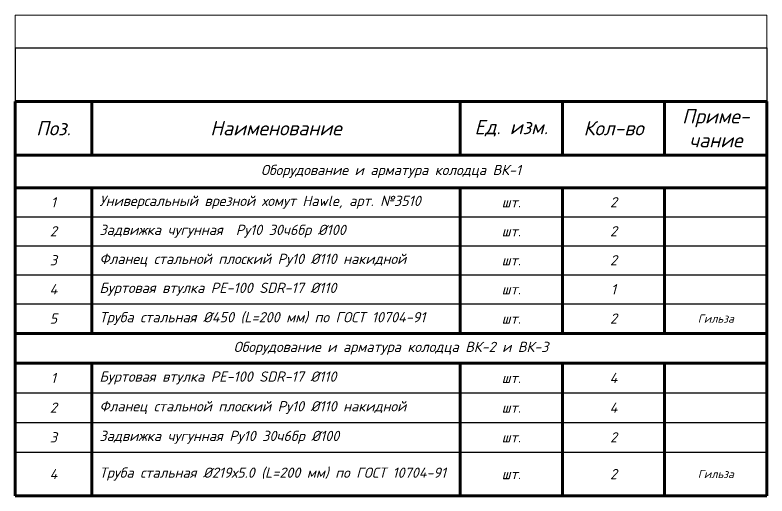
# Model space of a CAD drawing. Header units: millimetres. Extents: x 41890028 to 44740435, y 21258419 to 23626306.
# Drawn here: x 42447260 to 42539135, y 22481007 to 22539741 of the extents above; entities that cross this region are included whole.
import ezdxf

# ---------------------------------------------------------------- set-up
doc = ezdxf.new("R2010")
doc.units = ezdxf.units.MM
doc.layers.add('В1_Выноски', color=250, linetype='Continuous')
doc.styles.get("Standard").update_dxf_attribs({"font": 'isocpeui.ttf'})

# ---------------------------------------------------------------- blocks, each defined once
blk = doc.blocks.new('*T24')
at = {"layer": 'Defpoints', "color": 8, "linetype": 'ByBlock', "lineweight": 0, "transparency": 16777216}
for p, q in [((0, 0), (91875, 0)), ((0, 0), (0, -4000)), ((91875, 0), (91875, -4000))]:
    blk.add_line(p, q, dxfattribs=at)
at = {"layer": 'В1_Выноски', "color": 255, "linetype": 'Continuous', "lineweight": -2, "transparency": 16777216}
for p, q in [((0, -4000), (91875, -4000)), ((0, -4000), (0, -10547)), ((91875, -4000), (91875, -10547))]:
    blk.add_line(p, q, dxfattribs=at)
at = {"layer": 'В1_Выноски', "color": 0, "linetype": 'ByBlock', "lineweight": 60, "transparency": 16777216}
for p, q in [((0, -10547), (91875, -10547)), ((0, -10547), (0, -17093)), ((9375, -10547), (9375, -17093)), ((54375, -10547), (54375, -17093)), ((66875, -10547), (66875, -17093)), ((79375, -10547), (79375, -17093)), ((91875, -10547), (91875, -17093)), ((0, -17093), (91875, -17093)), ((0, -21093), (0, -24635)), ((66875, -21093), (66875, -24635)), ((79375, -21093), (79375, -24635)), ((91875, -21093), (91875, -24635)), ((0, -42510), (0, -49760)), ((66875, -42510), (66875, -49760)), ((79375, -42510), (79375, -49760)), ((91875, -42510), (91875, -53385))]:
    blk.add_line(p, q, dxfattribs=at)
at = {"layer": 'В1_Выноски', "color": 0, "linetype": 'Continuous', "lineweight": 60, "transparency": 16777216}
for p, q in [((0, -17093), (0, -21093)), ((91875, -17093), (91875, -21093)), ((0, -21093), (91875, -21093)), ((9375, -21093), (9375, -38885)), ((54375, -21093), (54375, -38885)), ((0, -24635), (0, -42510)), ((66875, -24635), (66875, -38885)), ((79375, -24635), (79375, -38885)), ((91875, -24635), (91875, -42510)), ((0, -38885), (91875, -38885)), ((0, -42510), (91875, -42510)), ((9375, -42510), (9375, -58734)), ((54375, -42510), (54375, -58734)), ((0, -49760), (0, -58734)), ((66875, -49760), (66875, -58734)), ((79375, -49760), (79375, -58734)), ((91875, -53385), (91875, -58734)), ((0, -58734), (9375, -58734)), ((54375, -58734), (91875, -58734))]:
    blk.add_line(p, q, dxfattribs=at)
at = {"layer": 'В1_Выноски', "color": 0, "linetype": 'ByBlock', "lineweight": -2, "transparency": 16777216}
for p, q in [((0, -24635), (9375, -24635)), ((54375, -24635), (91875, -24635)), ((54375, -28177), (66875, -28177)), ((0, -46135), (9375, -46135)), ((54375, -46135), (91875, -46135)), ((79375, -49760), (91875, -49760)), ((79375, -53385), (91875, -53385))]:
    blk.add_line(p, q, dxfattribs=at)
at = {"layer": 'В1_Выноски', "color": 0, "linetype": 'Continuous', "transparency": 16777216}
for p, q in [((9375, -24635), (54375, -24635)), ((0, -28177), (54375, -28177)), ((66875, -28177), (91875, -28177)), ((0, -31718), (91875, -31718)), ((0, -35260), (91875, -35260)), ((9375, -46135), (54375, -46135)), ((0, -49760), (79375, -49760)), ((0, -53385), (79375, -53385))]:
    blk.add_line(p, q, dxfattribs=at)
at = {"layer": 'В1_Выноски', "color": 0, "lineweight": 60, "transparency": 16777216}
blk.add_line((9375, -58734), (54375, -58734), dxfattribs=at)
at = {"layer": 'В1_Выноски', "color": 0, "linetype": 'Continuous', "lineweight": -3, "transparency": 16777216}
for s, insert, char_height, width, attachment_point in [('Приме-\\Pчание', (85625, -13820), 1750, 10625, 5), ('Ед. изм.', (60625, -13820), 1750, 10625, 5), ('Поз.', (4688, -13820), 1750, 7500, 5), ('Наименование', (31875, -13820), 1750, 43125, 5), ('Кол-во', (73125, -13820), 1750, 10625, 5), ('Оборудование и арматура колодца ВК-1', (45938, -19093), 1250, 90000, 5), ('1', (4688, -22864), 1250, 7500, 5), ('{\\C256;Универсальный врезной хомут Hawle, арт. №3510}', (10312, -22864), 1250, 43125, 4), ('шт.', (60625, -22864), 1250, 10625, 5), ('2', (73125, -22864), 1250, 10625, 5), ('Задвижка чугунная  Ру10 30ч6бр %%C100', (10312, -26406), 1250, 43125, 4), ('2', (4688, -26406), 1250, 7500, 5), ('шт.', (60625, -26406), 1250, 10625, 5), ('2', (73125, -26406), 1250, 10625, 5), ('3', (4688, -29948), 1250, 7500, 5), ('\\A1;Фланец стальной плоский Ру10 %%C110 накидной', (10312, -29948), 1250, 43125, 4), ('2', (73125, -29948), 1250, 10625, 5), ('шт.', (60625, -29948), 1250, 10625, 5), ('4', (4688, -33489), 1250, 7500, 5), ('\\A1;Буртовая втулка PE-100 SDR-17 %%C110', (10312, -33489), 1250, 43125, 4), ('1', (73125, -33489), 1250, 10625, 5), ('шт.', (60625, -33489), 1250, 10625, 5), ('5', (4688, -37073), 1250, 7500, 5), ('Труба стальная %%C450 (L=200 мм) по ГОСТ 10704-91', (10312, -37073), 1250, 43125, 4), ('2', (73125, -37073), 1250, 10625, 5), ('Гильза', (85625, -37073), 1000, 10625, 5), ('шт.', (60625, -37073), 1250, 10625, 5), ('Оборудование и арматура колодца ВК-2 и ВК-3', (45938, -40698), 1250, 90000, 5), ('1', (4688, -44323), 1250, 7500, 5), ('{\\C256;Буртовая втулка PE-100 SDR-17 %%C110}', (10312, -44323), 1250, 43125, 4), ('шт.', (60625, -44323), 1250, 10625, 5), ('4', (73125, -44323), 1250, 10625, 5), ('2', (4688, -47948), 1250, 7500, 5), ('Фланец стальной плоский Ру10 %%C110 накидной', (10312, -47948), 1250, 43125, 4), ('шт.', (60625, -47948), 1250, 10625, 5), ('4', (73125, -47948), 1250, 10625, 5), ('3', (4688, -51573), 1250, 7500, 5), ('Задвижка чугунная Ру10 30ч6бр %%C100', (10312, -51573), 1250, 43125, 4), ('шт.', (60625, -51573), 1250, 10625, 5), ('2', (73125, -51573), 1250, 10625, 5), ('4', (4688, -56060), 1250, 7500, 5), ('Труба стальная %%C219х5.0 (L=200 мм) по ГОСТ 10704-91', (10312, -56060), 1250, 43125, 4), ('шт.', (60625, -56060), 1250, 10625, 5), ('2', (73125, -56060), 1250, 10625, 5), ('Гильза', (85625, -56060), 1000, 10625, 5)]:
    blk.add_mtext(s, dxfattribs=dict(at, insert=insert, char_height=char_height, width=width, attachment_point=attachment_point))

msp = doc.modelspace()

# ---------------------------------------------------------------- block references
msp.add_blockref('*T24', (42447259.888, 22539741.407))

doc.saveas('drawing.dxf')
